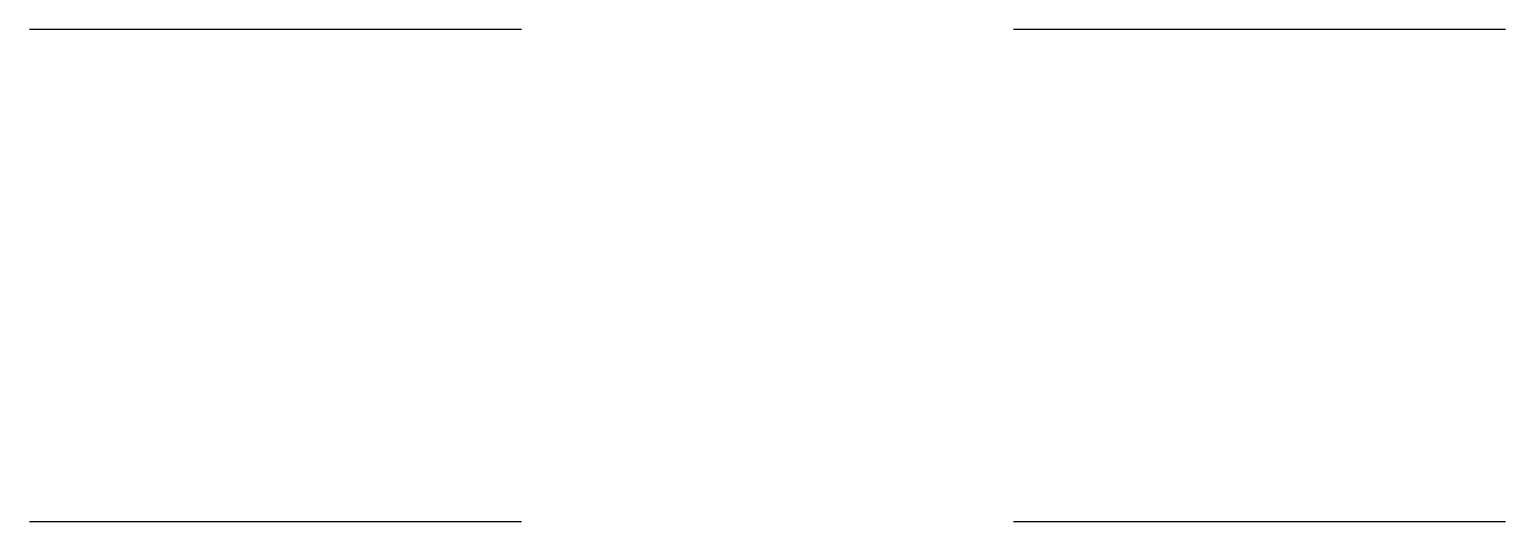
# Model space of a CAD drawing. Header units: metres. Extents: x 0 to 0.3, y -0.05 to 0.05.
import ezdxf

# ---------------------------------------------------------------- set-up
doc = ezdxf.new("R2010")
doc.units = ezdxf.units.M
doc.header["$LTSCALE"] = 0.2
doc.linetypes.add('HIDDEN', pattern=[0.375, 0.25, -0.125])

msp = doc.modelspace()

# ---------------------------------------------------------------- linework, layer by layer
at = {"linetype": 'HIDDEN', "flags": 128}
msp.add_lwpolyline([(0.3, 0.05), (0, 0.05), (0, -0.05), (0.3, -0.05)], close=True, dxfattribs=at)

doc.saveas('drawing.dxf')
